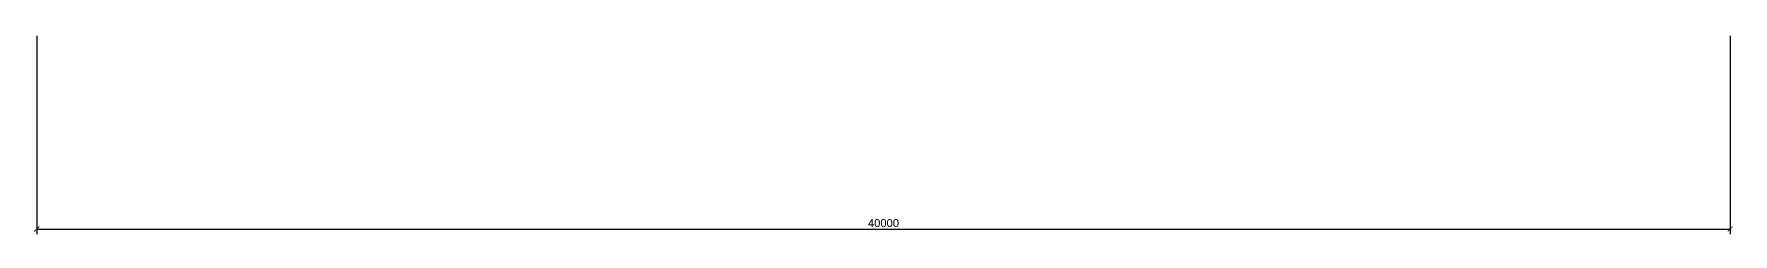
# Model space of a CAD drawing. Header units: millimetres. Extents: x -26398 to 135532, y -376633 to 43268.
# Drawn here: x 90124 to 130255, y -195302 to -190563 of the extents above; entities that cross this region are included whole.
import ezdxf

# ---------------------------------------------------------------- set-up
doc = ezdxf.new("R2010")
doc.units = ezdxf.units.MM
doc.layers.add('DIM', color=7, linetype='Continuous')
doc.styles.get("Standard").update_dxf_attribs({"font": 'arial.ttf'})
doc.dimstyles.new('dimmatbang', dxfattribs={"dimscale": 70, "dimtxt": 2.7, "dimasz": 1.7, "dimexe": 1.7, "dimexo": 0.7, "dimtad": 1, "dimtoh": 1, "dimdec": 1, "dimtxsty": 'Standard', "dimblk": 'ARCHTICK', "dimcen": 2.5, "dimclrd": 1, "dimclre": 256, "dimadec": 0, "dimazin": 0, "dimtfac": 1, "dimtdec": 1, "dimtmove": 0, "dimatfit": 3, "dimfxl": 1, "dimarcsym": 0})

# ---------------------------------------------------------------- blocks, each defined once
blk = doc.blocks.new('_ArchTick')
at = {"color": 0, "linetype": 'ByBlock', "const_width": 0.15}
blk.add_lwpolyline([(-0.5, -0.5), (0.5, 0.5)], dxfattribs=at)
blk = doc.blocks.new('*D6940')
at = {"layer": 'DEFPOINTS', "color": 0, "transparency": 16777216}
for p in [(90189, -190563), (130189, -190563), (130189, -195183)]:
    blk.add_point(p, dxfattribs=at)
at = {"layer": 'DIM', "lineweight": -2, "transparency": 16777216}
for p, q in [((90189, -190612), (90189, -195302)), ((130189, -190612), (130189, -195302))]:
    blk.add_line(p, q, dxfattribs=at)
at = {"layer": 'DIM', "color": 1, "lineweight": -2, "transparency": 16777216}
blk.add_line((90189, -195183), (130189, -195183), dxfattribs=at)
at = {"layer": 'DIM', "color": 1, "lineweight": -2, "transparency": 16777216, "xscale": 119, "yscale": 119, "zscale": 119, "rotation": 180}
blk.add_blockref('_ArchTick', (90189, -195183), dxfattribs=at)
at = {"layer": 'DIM', "color": 1, "lineweight": -2, "transparency": 16777216, "xscale": 119, "yscale": 119, "zscale": 119}
blk.add_blockref('_ArchTick', (130189, -195183), dxfattribs=at)
at = {"layer": 'DIM', "color": 0, "transparency": 16777216, "insert": (110189, -195042), "char_height": 189, "attachment_point": 5}
blk.add_mtext('40000', dxfattribs=at)

msp = doc.modelspace()

# ---------------------------------------------------------------- dimensions: what is measured, and where the dimension line sits
at = {"layer": 'DIM'}
dim = msp.add_linear_dim(base=(130189.34, -195182.58), p1=(90189.34, -190562.84), p2=(130189.34, -190562.84), dimstyle='dimmatbang', dxfattribs=at)
dim.commit()
dim.dimension.update_dxf_attribs({"geometry": '*D6940', "text_midpoint": (110189.34, -195042.33)})

doc.saveas('drawing.dxf')
